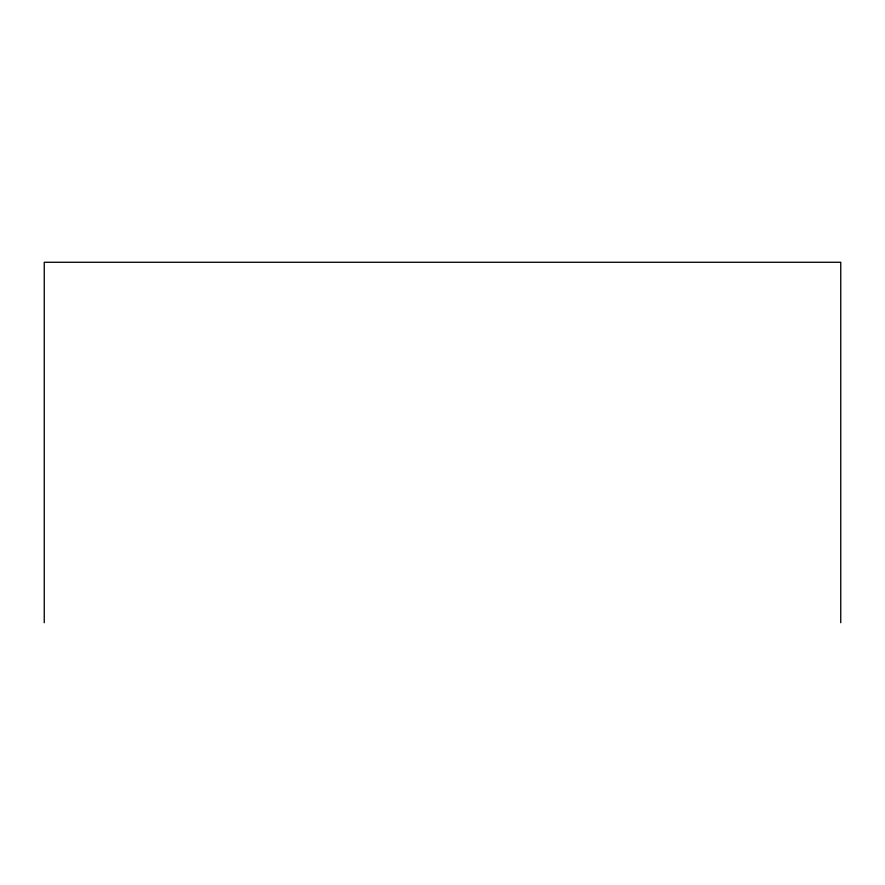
<?xml version="1.0" encoding="UTF-8"?>
<svg xmlns="http://www.w3.org/2000/svg" width="885" height="885" viewBox="0 0 885 885"><rect width="100%" height="100%" fill="white"/><g stroke="black" fill="none" stroke-linecap="round" stroke-linejoin="round"><path stroke-width="1.33" d="M840.75 622.719L840.75 262.281L44.25 262.281L44.25 622.719"/></g></svg>
